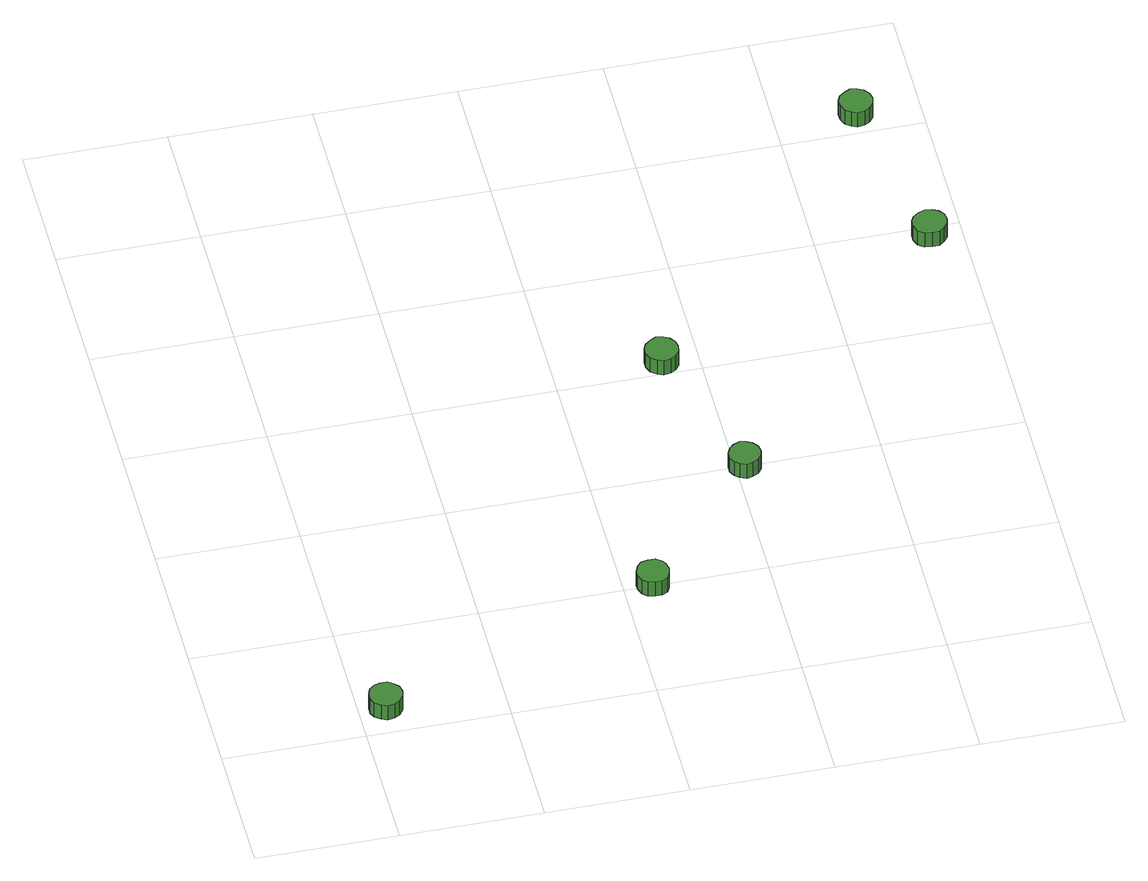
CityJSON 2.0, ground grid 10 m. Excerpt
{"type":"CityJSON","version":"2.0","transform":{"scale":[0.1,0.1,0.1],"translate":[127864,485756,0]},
"CityObjects":{
"tree1":{"type":"SolitaryVegetationObject","attributes":{"function":"something"},"geometry":[{"type":"MultiSurface","lod":"1","boundaries":[[[0,1,2,3,4,5,6,7,8,9,10,11,12,13,14]],[[15,16,17,18,19,20,21,22,23,24,25,26,27,28,29]],[[0,29,28,1]],[[1,28,27,2]],[[2,27,26,3]],[[3,26,25,4]],[[4,25,24,5]],[[5,24,23,6]],[[6,23,22,7]],[[7,22,21,8]],[[8,21,20,9]],[[9,20,19,10]],[[10,19,18,11]],[[11,18,17,12]],[[12,17,16,13]],[[13,16,15,14]],[[14,15,29,0]]]}]},
"tree2":{"type":"SolitaryVegetationObject","attributes":{"function":"something"},"geometry":[{"type":"MultiSurface","lod":"1","boundaries":[[[30,31,32,33,34,35,36,37,38,39,40,41,42,43,44]],[[45,46,47,48,49,50,51,52,53,54,55,56,57,58,59]],[[30,59,58,31]],[[31,58,57,32]],[[32,57,56,33]],[[33,56,55,34]],[[34,55,54,35]],[[35,54,53,36]],[[36,53,52,37]],[[37,52,51,38]],[[38,51,50,39]],[[39,50,49,40]],[[40,49,48,41]],[[41,48,47,42]],[[42,47,46,43]],[[43,46,45,44]],[[44,45,59,30]]]}]},
"tree3":{"type":"SolitaryVegetationObject","attributes":{"function":"something"},"geometry":[{"type":"MultiSurface","lod":"1","boundaries":[[[60,61,62,63,64,65,66,67,68,69,70,71,72,73,74]],[[75,76,77,78,79,80,81,82,83,84,85,86,87,88,89]],[[60,89,88,61]],[[61,88,87,62]],[[62,87,86,63]],[[63,86,85,64]],[[64,85,84,65]],[[65,84,83,66]],[[66,83,82,67]],[[67,82,81,68]],[[68,81,80,69]],[[69,80,79,70]],[[70,79,78,71]],[[71,78,77,72]],[[72,77,76,73]],[[73,76,75,74]],[[74,75,89,60]]]}]},
"tree4":{"type":"SolitaryVegetationObject","attributes":{"function":"something"},"geometry":[{"type":"MultiSurface","lod":"1","boundaries":[[[90,91,92,93,94,95,96,97,98,99,100,101,102,103,104]],[[105,106,107,108,109,110,111,112,113,114,115,116,117,118,119]],[[90,119,118,91]],[[91,118,117,92]],[[92,117,116,93]],[[93,116,115,94]],[[94,115,114,95]],[[95,114,113,96]],[[96,113,112,97]],[[97,112,111,98]],[[98,111,110,99]],[[99,110,109,100]],[[100,109,108,101]],[[101,108,107,102]],[[102,107,106,103]],[[103,106,105,104]],[[104,105,119,90]]]}]},
"tree5":{"type":"SolitaryVegetationObject","attributes":{"function":"something"},"geometry":[{"type":"MultiSurface","lod":"1","boundaries":[[[120,121,122,123,124,125,126,127,128,129,130,131,132,133,134]],[[135,136,137,138,139,140,141,142,143,144,145,146,147,148,149]],[[120,149,148,121]],[[121,148,147,122]],[[122,147,146,123]],[[123,146,145,124]],[[124,145,144,125]],[[125,144,143,126]],[[126,143,142,127]],[[127,142,141,128]],[[128,141,140,129]],[[129,140,139,130]],[[130,139,138,131]],[[131,138,137,132]],[[132,137,136,133]],[[133,136,135,134]],[[134,135,149,120]]]}]},
"tree6":{"type":"SolitaryVegetationObject","attributes":{"function":"something"},"geometry":[{"type":"MultiSurface","lod":"1","boundaries":[[[150,151,152,153,154,155,156,157,158,159,160,161,162,163,164]],[[165,166,167,168,169,170,171,172,173,174,175,176,177,178,179]],[[150,179,178,151]],[[151,178,177,152]],[[152,177,176,153]],[[153,176,175,154]],[[154,175,174,155]],[[155,174,173,156]],[[156,173,172,157]],[[157,172,171,158]],[[158,171,170,159]],[[159,170,169,160]],[[160,169,168,161]],[[161,168,167,162]],[[162,167,166,163]],[[163,166,165,164]],[[164,165,179,150]]]}]}
},
"vertices":[
[29,19,22],[28,24,22],[25,27,22],[21,30,22],[16,30,22],[12,29,22],[8,26,22],[6,21,22],[6,16,22],[8,12,22],[12,9,22],[16,7,22],[21,8,22],[25,10,22],[28,14,22],[28,14,9],[25,10,9],[21,8,9],[16,7,9],[12,9,9],[8,12,9],[6,16,9],[6,21,9],[8,26,9],[12,29,9],[16,30,9],[21,30,9],[25,27,9],[28,24,9],[29,19,9],
[231,99,19],[230,104,19],[228,107,19],[224,110,19],[219,110,19],[214,109,19],[211,106,19],[209,101,19],[209,97,19],[211,92,19],[214,89,19],[219,88,19],[224,88,19],[228,90,19],[230,94,19],[230,94,6],[228,90,6],[224,88,6],[219,88,6],[214,89,6],[211,92,6],[209,97,6],[209,101,6],[211,106,6],[214,109,6],[219,110,6],[224,110,6],[228,107,6],[230,104,6],[231,99,6],
[317,197,19],[316,202,19],[313,206,19],[309,208,19],[305,209,19],[300,207,19],[297,204,19],[295,200,19],[295,195,19],[297,191,19],[300,188,19],[305,186,19],[309,187,19],[313,189,19],[316,193,19],[316,193,6],[313,189,6],[309,187,6],[305,186,6],[300,188,6],[297,191,6],[295,195,6],[295,200,6],[297,204,6],[300,207,6],[305,209,6],[309,208,6],[313,206,6],[316,202,6],[317,197,6],
[286,311,17],[285,316,17],[282,320,17],[278,322,17],[273,323,17],[269,321,17],[265,318,17],[263,314,17],[263,309,17],[265,304,17],[269,301,17],[273,299,17],[278,300,17],[282,302,17],[285,306,17],[285,306,4],[282,302,4],[278,300,4],[273,299,4],[269,301,4],[265,304,4],[263,309,4],[263,314,4],[265,318,4],[269,321,4],[273,323,4],[278,322,4],[282,320,4],[285,316,4],[286,311,4],
[490,392,17],[489,397,17],[486,401,17],[482,403,17],[477,404,17],[472,402,17],[468,399,17],[466,395,17],[466,390,17],[468,385,17],[472,382,17],[477,381,17],[482,381,17],[486,384,17],[489,388,17],[489,388,4],[486,384,4],[482,381,4],[477,381,4],[472,382,4],[468,385,4],[466,390,4],[466,395,4],[468,399,4],[472,402,4],[477,404,4],[482,403,4],[486,401,4],[489,397,4],[490,392,4],
[467,517,18],[466,522,18],[463,526,18],[459,528,18],[454,529,18],[450,527,18],[446,524,18],[444,520,18],[444,515,18],[446,510,18],[450,507,18],[454,505,18],[459,506,18],[463,508,18],[466,512,18],[466,512,5],[463,508,5],[459,506,5],[454,505,5],[450,507,5],[446,510,5],[444,515,5],[444,520,5],[446,524,5],[450,527,5],[454,529,5],[459,528,5],[463,526,5],[466,522,5],[467,517,5]
]}
